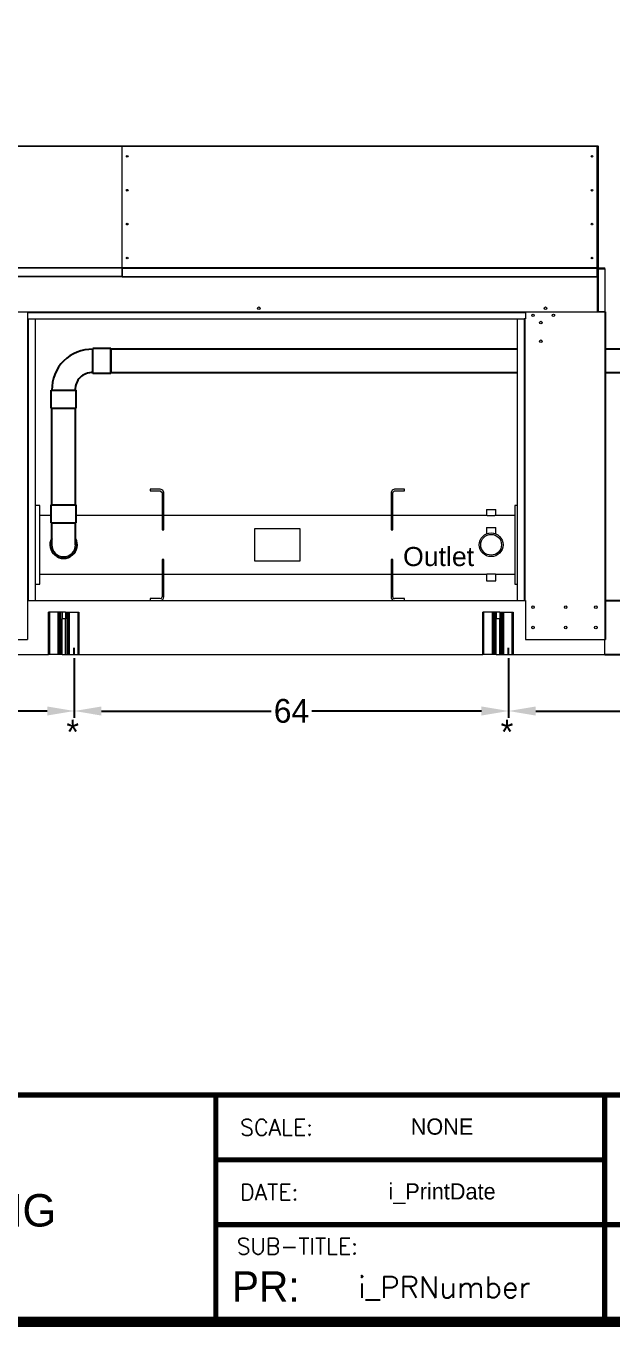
# Model space of a CAD drawing. Header units: inches. Extents: x 1132 to 1762, y 974 to 1371.
# Drawn here: x 1458.9 to 1545.3, y 982.7 to 1174.4 of the extents above; entities that cross this region are included whole.
import ezdxf
from ezdxf.enums import TextEntityAlignment as Align

# ---------------------------------------------------------------- set-up
doc = ezdxf.new("R2010")
doc.units = ezdxf.units.IN
doc.header["$MEASUREMENT"] = 0
doc.layers.get('0').update_dxf_attribs({"color": 1})
doc.styles.add('dimentions', font='ARIAL.TTF')
doc.styles.add('SIMPLEX', font='SIMPLEX')
doc.dimstyles.new('General Dimension', dxfattribs={"dimtxt": 3.5, "dimasz": 4, "dimexe": 1, "dimexo": 0.5, "dimgap": 0.09, "dimtad": 0, "dimtih": 1, "dimtoh": 1, "dimdec": 3, "dimzin": 0, "dimdsep": 46, "dimlunit": 5, "dimtxsty": 'Standard', "dimcen": 0.09, "dimadec": 0, "dimazin": 0, "dimtfac": 1, "dimtdec": 3, "dimtofl": 0, "dimtmove": 0, "dimatfit": 3, "dimfxl": 1, "dimtolj": 1, "dimtzin": 0, "dimarcsym": 0})

# ---------------------------------------------------------------- blocks, each defined once
blk = doc.blocks.new('*D26')
at = {"color": 0, "lineweight": -2}
for p, q in [((1402.02, 1081.26), (1402.02, 1072.45)), ((1466.02, 1081.26), (1466.02, 1072.45)), ((1406.02, 1073.45), (1431.01, 1073.45)), ((1462.02, 1073.45), (1437.03, 1073.45))]:
    blk.add_line(p, q, dxfattribs=at)
at = {"color": 0}
for points in [[(1406.02, 1074.12), (1406.02, 1072.78), (1402.02, 1073.45)], [(1462.02, 1074.12), (1462.02, 1072.78), (1466.02, 1073.45)]]:
    blk.add_solid(points, dxfattribs=at)
at = {"color": 0, "insert": (1434.02, 1073.45), "char_height": 3.5, "attachment_point": 5}
blk.add_mtext('\\A1;64', dxfattribs=at)
blk = doc.blocks.new('*D27')
at = {"color": 0, "lineweight": -2}
for p, q in [((1466.02, 1081.26), (1466.02, 1072.45)), ((1530.02, 1081.26), (1530.02, 1072.45)), ((1470.02, 1073.45), (1495.01, 1073.45)), ((1526.02, 1073.45), (1501.03, 1073.45))]:
    blk.add_line(p, q, dxfattribs=at)
at = {"color": 0}
for points in [[(1470.02, 1074.12), (1470.02, 1072.78), (1466.02, 1073.45)], [(1526.02, 1074.12), (1526.02, 1072.78), (1530.02, 1073.45)]]:
    blk.add_solid(points, dxfattribs=at)
at = {"color": 0, "insert": (1498.02, 1073.45), "char_height": 3.5, "attachment_point": 5}
blk.add_mtext('\\A1;64', dxfattribs=at)
blk = doc.blocks.new('*D28')
at = {"color": 0, "lineweight": -2}
for p, q in [((1530.02, 1081.26), (1530.02, 1072.45)), ((1594.02, 1081.26), (1594.02, 1072.45)), ((1534.02, 1073.45), (1559.01, 1073.45)), ((1590.02, 1073.45), (1565.03, 1073.45))]:
    blk.add_line(p, q, dxfattribs=at)
at = {"color": 0}
for points in [[(1534.02, 1074.12), (1534.02, 1072.78), (1530.02, 1073.45)], [(1590.02, 1074.12), (1590.02, 1072.78), (1594.02, 1073.45)]]:
    blk.add_solid(points, dxfattribs=at)
at = {"color": 0, "insert": (1562.02, 1073.45), "char_height": 3.5, "attachment_point": 5}
blk.add_mtext('\\A1;64', dxfattribs=at)

msp = doc.modelspace()

# ---------------------------------------------------------------- linework, layer by layer
at = {"linetype": 'Continuous', "lineweight": 15}
for p, q in [((1473.067, 1156.6828), (1435.3462, 1156.6828)), ((1473.067, 1156.634), (1435.3462, 1156.634)), ((1473.067, 1156.7306), (1543.067, 1156.7306)), ((1473.067, 1138.7482), (1473.067, 1156.6818)), ((1473.067, 1156.6818), (1543.067, 1156.6818)), ((1543.067, 1156.7306), (1543.067, 1156.6818)), ((1543.2055, 1156.6994), (1543.067, 1156.6994)), ((1543.067, 1138.7482), (1543.067, 1156.6818)), ((1543.2055, 1156.6516), (1543.067, 1156.6516)), ((1543.067, 1156.6506), (1543.2055, 1156.6506)), ((1543.2055, 1156.6516), (1543.2055, 1156.6994)), ((1543.2055, 1156.6506), (1543.2055, 1138.7482)), ((1543.2543, 1156.6506), (1543.2055, 1156.6506)), ((1543.2543, 1138.7482), (1543.2543, 1156.6506)), ((1543.143, 1152.6994), (1543.067, 1152.6994)), ((1543.143, 1152.6369), (1543.067, 1152.6369)), ((1543.143, 1152.6369), (1543.143, 1152.6994)), ((1543.2065, 1153.6369), (1543.144, 1153.6369)), ((1543.144, 1153.6369), (1543.144, 1152.7004)), ((1543.144, 1152.7004), (1543.2065, 1152.7004)), ((1543.2065, 1153.6369), (1543.2065, 1152.7004)), ((1473.0192, 1138.7482), (1435.394, 1138.7482)), ((1435.394, 1138.7472), (1473.0192, 1138.7472)), ((1473.0192, 1138.6984), (1435.394, 1138.6984)), ((1473.0192, 1137.4972), (1435.394, 1137.4972)), ((1473.0192, 1137.4484), (1435.394, 1137.4484)), ((1469.7075, 1138.7482), (1471.1587, 1138.7482)), ((1473.0192, 1138.7482), (1473.0192, 1138.7472)), ((1473.067, 1138.7482), (1473.0192, 1138.7482)), ((1473.0192, 1138.7472), (1473.0192, 1138.6984)), ((1473.0192, 1138.6984), (1473.0192, 1137.4972)), ((1473.0192, 1138.6872), (1473.067, 1138.6872)), ((1473.0192, 1138.6125), (1473.067, 1138.6125)), ((1473.0192, 1138.6115), (1473.067, 1138.6115)), ((1473.0192, 1137.4972), (1473.0192, 1137.4484)), ((1473.067, 1138.7472), (1473.067, 1138.7482)), ((1473.067, 1138.7482), (1543.067, 1138.7482)), ((1473.067, 1138.7472), (1473.067, 1138.6984)), ((1543.067, 1138.7472), (1473.067, 1138.7472)), ((1473.067, 1138.6984), (1543.067, 1138.6984)), ((1473.067, 1138.6984), (1473.067, 1137.4972)), ((1473.067, 1137.4972), (1543.067, 1137.4972)), ((1473.067, 1137.4972), (1473.067, 1137.4484)), ((1473.067, 1137.4484), (1543.067, 1137.4484)), ((1543.2055, 1138.7482), (1543.067, 1138.7482)), ((1543.067, 1138.7482), (1543.067, 1138.7472)), ((1543.067, 1138.6984), (1543.067, 1138.7472)), ((1543.067, 1137.4972), (1543.067, 1138.6984)), ((1543.067, 1138.6872), (1543.1308, 1138.6872)), ((1543.067, 1138.6125), (1543.1308, 1138.6125)), ((1543.067, 1138.6115), (1543.1308, 1138.6115)), ((1543.067, 1137.4484), (1543.067, 1137.4972)), ((1543.1308, 1138.6125), (1543.1308, 1138.6872)), ((1543.1308, 1138.6125), (1543.1308, 1138.6115)), ((1543.1308, 1138.6115), (1543.1318, 1138.6115)), ((1543.1308, 1138.6115), (1543.1308, 1132.2629)), ((1543.2065, 1138.6115), (1543.1318, 1138.6115)), ((1543.1318, 1132.2629), (1543.1318, 1138.6115)), ((1543.2055, 1138.7482), (1543.2543, 1138.7482)), ((1543.2065, 1138.6359), (1543.27, 1138.6359)), ((1543.2065, 1138.6359), (1543.2065, 1138.6115)), ((1543.2065, 1132.2629), (1543.2065, 1138.6115)), ((1543.2553, 1138.7472), (1543.2553, 1138.6994)), ((1543.2553, 1138.7472), (1544.2065, 1138.7472)), ((1543.2553, 1138.6994), (1543.27, 1138.6994)), ((1543.27, 1138.6994), (1543.27, 1138.6369)), ((1544.2065, 1138.6994), (1543.27, 1138.6994)), ((1544.2065, 1138.6369), (1543.27, 1138.6369)), ((1543.27, 1132.2629), (1543.27, 1138.6359)), ((1543.27, 1138.6359), (1544.2065, 1138.6359)), ((1544.2065, 1138.6994), (1544.2065, 1138.7472)), ((1544.2065, 1138.6369), (1544.2065, 1138.6994)), ((1544.2065, 1138.6359), (1544.2065, 1132.2629)), ((1449.3121, 1132.2619), (1459.1009, 1132.2619)), ((1451.7054, 1132.2629), (1543.1308, 1132.2629)), ((1459.1009, 1132.2619), (1459.1009, 1084.0119)), ((1459.1009, 1132.2619), (1459.1019, 1132.2619)), ((1459.1019, 1132.2619), (1532.4986, 1132.2619)), ((1459.1019, 1132.2619), (1459.1019, 1131.2619)), ((1459.1019, 1132.1862), (1532.4986, 1132.1862)), ((1532.4986, 1132.2619), (1532.4986, 1131.2619)), ((1532.4986, 1132.2619), (1544.2055, 1132.2619)), ((1543.1318, 1132.2629), (1543.1308, 1132.2629)), ((1543.1308, 1132.2629), (1543.1308, 1132.2619)), ((1543.2065, 1132.2629), (1543.1318, 1132.2629)), ((1543.27, 1132.2629), (1543.2065, 1132.2629)), ((1544.2065, 1132.2629), (1543.27, 1132.2629)), ((1544.2055, 1132.2619), (1544.2055, 1084.0119)), ((1544.2055, 1132.2619), (1544.3111, 1132.2619)), ((1544.3111, 1132.2619), (1544.3111, 1084.0119)), ((1459.1019, 1131.2619), (1459.2065, 1131.2619)), ((1459.2065, 1131.2619), (1532.3111, 1131.2619)), ((1459.2065, 1131.2619), (1459.2065, 1089.7619)), ((1459.2075, 1131.2619), (1459.2075, 1089.7619)), ((1460.2269, 1131.2619), (1460.2269, 1089.7619)), ((1531.2907, 1131.2619), (1531.2907, 1089.7619)), ((1532.3101, 1131.2619), (1532.3101, 1089.7619)), ((1532.3111, 1131.2619), (1532.3111, 1089.7619)), ((1532.4167, 1131.2619), (1532.3111, 1131.2619)), ((1532.4167, 1131.2619), (1532.4167, 1089.7619)), ((1532.4986, 1131.2619), (1532.4167, 1131.2619)), ((1477.1965, 1106.1369), (1477.1965, 1105.8869)), ((1478.6965, 1106.1369), (1477.1965, 1106.1369)), ((1477.1965, 1105.8869), (1478.6965, 1105.8869)), ((1479.0501, 1105.9904), (1478.6965, 1106.1369)), ((1478.6965, 1105.8869), (1478.9465, 1105.6369)), ((1478.9465, 1105.6369), (1478.9465, 1100.1369)), ((1479.1965, 1105.6369), (1479.0501, 1105.9904)), ((1479.1965, 1100.1369), (1479.1965, 1105.6369)), ((1512.843, 1105.9904), (1512.6965, 1105.6369)), ((1512.6965, 1105.6369), (1512.6965, 1100.1369)), ((1513.1965, 1106.1369), (1512.843, 1105.9904)), ((1512.9465, 1105.6369), (1513.1965, 1105.8869)), ((1512.9465, 1100.1369), (1512.9465, 1105.6369)), ((1514.6965, 1106.1369), (1513.1965, 1106.1369)), ((1513.1965, 1105.8869), (1514.6965, 1105.8869)), ((1514.6965, 1105.8869), (1514.6965, 1106.1369)), ((1460.9465, 1097.9494), (1460.9465, 1103.7581)), ((1526.759, 1103.1369), (1527.4465, 1103.1369)), ((1527.4465, 1103.1369), (1528.134, 1103.1369)), ((1530.9465, 1103.7581), (1530.9465, 1092.1406)), ((1478.9465, 1100.1369), (1479.1965, 1100.1369)), ((1492.5715, 1100.3244), (1492.5715, 1095.5744)), ((1499.3215, 1100.3244), (1492.5715, 1100.3244)), ((1499.3215, 1095.5744), (1499.3215, 1100.3244)), ((1512.6965, 1100.1369), (1512.9465, 1100.1369)), ((1526.759, 1100.5119), (1527.4465, 1100.5119)), ((1527.4465, 1100.5119), (1528.134, 1100.5119)), ((1460.9465, 1092.1406), (1460.9465, 1097.9494)), ((1478.9465, 1095.7619), (1478.9465, 1090.2618)), ((1479.1965, 1095.7619), (1478.9465, 1095.7619)), ((1479.1965, 1090.2618), (1479.1965, 1095.7619)), ((1492.5715, 1095.5744), (1499.3215, 1095.5744)), ((1512.9465, 1095.7619), (1512.6965, 1095.7619)), ((1512.6965, 1095.7619), (1512.6965, 1090.2618)), ((1512.9465, 1090.2618), (1512.9465, 1095.7619)), ((1526.759, 1092.6369), (1527.4465, 1092.6369)), ((1527.4465, 1092.6369), (1528.134, 1092.6369)), ((1459.2065, 1089.7619), (1459.1019, 1089.7619)), ((1459.1019, 1089.7619), (1459.1019, 1084.0119)), ((1459.2065, 1089.7619), (1532.3111, 1089.7619)), ((1477.1965, 1090.0119), (1477.1965, 1089.7619)), ((1478.6965, 1090.0119), (1477.1965, 1090.0119)), ((1514.6965, 1090.0119), (1513.1965, 1090.0119)), ((1514.6965, 1089.7619), (1514.6965, 1090.0119)), ((1532.3111, 1089.7619), (1532.4167, 1089.7619)), ((1532.4167, 1089.7619), (1532.4986, 1089.7619)), ((1532.4986, 1089.7619), (1532.4986, 1084.0119)), ((1462.2065, 1081.7619), (1462.2065, 1088.0119)), ((1462.394, 1088.0119), (1462.2065, 1088.0119)), ((1462.394, 1081.7619), (1462.394, 1088.0119)), ((1463.644, 1088.0119), (1462.394, 1088.0119)), ((1463.644, 1081.7619), (1463.644, 1088.0119)), ((1463.8315, 1088.0119), (1463.644, 1088.0119)), ((1463.8315, 1081.7619), (1463.8315, 1088.0119)), ((1464.019, 1088.0119), (1463.8315, 1088.0119)), ((1464.019, 1081.7619), (1464.019, 1088.0119)), ((1464.2065, 1088.0119), (1464.019, 1088.0119)), ((1464.7065, 1088.0119), (1464.2065, 1088.0119)), ((1464.2065, 1088.0119), (1464.2065, 1087.0119)), ((1464.7065, 1088.0119), (1464.894, 1088.0119)), ((1464.7065, 1088.0119), (1464.7065, 1087.0119)), ((1464.894, 1088.0119), (1464.894, 1081.7619)), ((1464.894, 1088.0119), (1465.0815, 1088.0119)), ((1465.0815, 1088.0119), (1465.0815, 1081.7619)), ((1465.0815, 1088.0119), (1465.269, 1088.0119)), ((1465.269, 1088.0119), (1465.269, 1081.7619)), ((1465.269, 1088.0119), (1466.519, 1088.0119)), ((1466.519, 1088.0119), (1466.519, 1081.7619)), ((1466.519, 1088.0119), (1466.7065, 1088.0119)), ((1466.7065, 1088.0119), (1466.7065, 1081.7619)), ((1526.2065, 1081.7619), (1526.2065, 1088.0119)), ((1526.394, 1088.0119), (1526.2065, 1088.0119)), ((1526.394, 1081.7619), (1526.394, 1088.0119)), ((1527.644, 1088.0119), (1526.394, 1088.0119)), ((1527.644, 1081.7619), (1527.644, 1088.0119)), ((1527.8315, 1088.0119), (1527.644, 1088.0119)), ((1527.8315, 1081.7619), (1527.8315, 1088.0119)), ((1528.019, 1088.0119), (1527.8315, 1088.0119)), ((1528.019, 1081.7619), (1528.019, 1088.0119)), ((1528.2065, 1088.0119), (1528.019, 1088.0119)), ((1528.7065, 1088.0119), (1528.2065, 1088.0119)), ((1528.2065, 1088.0119), (1528.2065, 1087.0119)), ((1528.7065, 1088.0119), (1528.894, 1088.0119)), ((1528.7065, 1088.0119), (1528.7065, 1087.0119)), ((1528.894, 1088.0119), (1528.894, 1081.7619)), ((1528.894, 1088.0119), (1529.0815, 1088.0119)), ((1529.0815, 1088.0119), (1529.0815, 1081.7619)), ((1529.0815, 1088.0119), (1529.269, 1088.0119)), ((1529.269, 1088.0119), (1529.269, 1081.7619)), ((1529.269, 1088.0119), (1530.519, 1088.0119)), ((1530.519, 1088.0119), (1530.519, 1081.7619)), ((1530.519, 1088.0119), (1530.7065, 1088.0119)), ((1530.7065, 1088.0119), (1530.7065, 1081.7619)), ((1464.7065, 1087.0119), (1464.2065, 1087.0119)), ((1464.2065, 1081.7619), (1464.2065, 1087.0119)), ((1464.7065, 1081.7619), (1464.7065, 1087.0119)), ((1528.2065, 1081.7619), (1528.2065, 1087.0119)), ((1528.7065, 1087.0119), (1528.2065, 1087.0119)), ((1528.7065, 1081.7619), (1528.7065, 1087.0119)), ((1449.3121, 1084.0119), (1459.1009, 1084.0119)), ((1459.1009, 1084.0119), (1459.1019, 1084.0119)), ((1532.4986, 1084.0119), (1544.2055, 1084.0119)), ((1544.2055, 1084.0119), (1544.3111, 1084.0119)), ((1544.2065, 1081.7619), (1544.2065, 1084.0119)), ((1402.7065, 1081.7619), (1462.2065, 1081.7619)), ((1462.394, 1081.7619), (1462.2065, 1081.7619)), ((1463.644, 1081.7619), (1462.394, 1081.7619)), ((1463.8315, 1081.7619), (1463.644, 1081.7619)), ((1464.019, 1081.7619), (1463.8315, 1081.7619)), ((1464.2065, 1081.7619), (1464.019, 1081.7619)), ((1464.2065, 1081.7619), (1464.7065, 1081.7619)), ((1464.7065, 1081.7619), (1464.894, 1081.7619)), ((1464.894, 1081.7619), (1465.0815, 1081.7619)), ((1465.0815, 1081.7619), (1465.269, 1081.7619)), ((1465.269, 1081.7619), (1466.519, 1081.7619)), ((1466.519, 1081.7619), (1466.7065, 1081.7619)), ((1466.7065, 1081.7619), (1526.2065, 1081.7619)), ((1526.394, 1081.7619), (1526.2065, 1081.7619)), ((1527.644, 1081.7619), (1526.394, 1081.7619)), ((1527.8315, 1081.7619), (1527.644, 1081.7619)), ((1528.019, 1081.7619), (1527.8315, 1081.7619)), ((1528.2065, 1081.7619), (1528.019, 1081.7619)), ((1528.2065, 1081.7619), (1528.7065, 1081.7619)), ((1528.7065, 1081.7619), (1528.894, 1081.7619)), ((1528.894, 1081.7619), (1529.0815, 1081.7619)), ((1529.0815, 1081.7619), (1529.269, 1081.7619)), ((1529.269, 1081.7619), (1530.519, 1081.7619)), ((1530.519, 1081.7619), (1530.7065, 1081.7619)), ((1530.7065, 1081.7619), (1544.2065, 1081.7619))]:
    msp.add_line(p, q, dxfattribs=at)
for p, q in [((1468.7513, 1123.2001), (1468.7513, 1126.902)), ((1471.3955, 1126.902), (1468.7513, 1126.902)), ((1468.7513, 1123.2001), (1468.7513, 1126.902)), ((1471.3955, 1126.902), (1468.7513, 1126.902)), ((1471.3955, 1126.902), (1471.3955, 1123.2001)), ((1471.3955, 1126.902), (1471.3955, 1123.2001)), ((1471.3955, 1123.3011), (1471.3955, 1126.8011)), ((1531.2907, 1126.8011), (1471.3955, 1126.8011)), ((1471.3955, 1123.4011), (1471.3955, 1126.7011)), ((1471.3955, 1123.4011), (1471.3955, 1126.7011)), ((1547.2065, 1126.8011), (1544.3111, 1126.8011)), ((1471.3955, 1123.2001), (1468.7513, 1123.2001)), ((1471.3955, 1123.2001), (1468.7513, 1123.2001)), ((1531.2907, 1123.3011), (1471.3955, 1123.3011)), ((1547.2065, 1123.3011), (1544.3111, 1123.3011)), ((1462.5955, 1118.1021), (1462.5955, 1120.7463)), ((1462.5955, 1120.7463), (1466.2975, 1120.7463)), ((1466.2975, 1118.1021), (1466.2975, 1120.7463)), ((1462.5955, 1118.1021), (1466.2975, 1118.1021)), ((1462.6965, 1103.8423), (1462.6965, 1118.1021)), ((1466.1965, 1103.8423), (1466.1965, 1118.1021)), ((1462.5955, 1101.198), (1462.5955, 1103.8423)), ((1462.5955, 1103.8423), (1466.2975, 1103.8423)), ((1466.2975, 1101.198), (1466.2975, 1103.8423)), ((1462.5955, 1101.198), (1466.2975, 1101.198)), ((1462.6965, 1097.9494), (1462.6965, 1101.198)), ((1466.1965, 1097.9494), (1466.1965, 1101.198)), ((1544.3111, 1089.7619), (1547.2065, 1089.7619)), ((1466.0185, 1081.7619), (1466.0185, 1082.7619)), ((1530.0185, 1081.7619), (1530.0185, 1082.7619)), ((1544.2065, 1081.7619), (1547.2065, 1081.7619))]:
    msp.add_line(p, q)
at = {"color": 1, "lineweight": 15}
for p, q in [((1486.8761, 1016.8473), (1677.8646, 1016.8473)), ((1486.8761, 983.4243), (1486.8761, 1016.8473)), ((1544.1726, 1016.8473), (1544.1726, 983.4243)), ((1544.1726, 1007.2978), (1486.8761, 1007.2978)), ((1677.8646, 997.7484), (1486.8761, 997.7484))]:
    msp.add_line(p, q, dxfattribs=at)
at = {"color": 1, "const_width": 1.5279}
msp.add_lwpolyline([(1143.0967, 983.4243), (1754.26, 983.4243), (1754.26, 1365.4013), (1143.0967, 1365.4013), (1143.0967, 983.4243)], dxfattribs=at)
at = {"color": 1, "lineweight": 15, "const_width": 0.764}
for points in [[(1754.26, 1016.8473), (1295.8876, 1016.8473), (1295.8876, 983.4243)], [(1486.8761, 1016.8473), (1486.8761, 983.4243)], [(1544.1726, 1016.8473), (1544.1726, 983.4243)], [(1544.1726, 1007.2978), (1486.8761, 1007.2978)], [(1677.8646, 997.7484), (1486.8761, 997.7484)]]:
    msp.add_lwpolyline(points, dxfattribs=at)
at = {"linetype": 'Continuous', "lineweight": 15}
for centre, radius in [((1473.817, 1155.215), 0.125), ((1542.317, 1155.215), 0.125), ((1473.817, 1150.215), 0.125), ((1542.317, 1150.215), 0.125), ((1473.817, 1145.215), 0.125), ((1542.317, 1145.215), 0.125), ((1473.817, 1140.215), 0.125), ((1542.317, 1140.215), 0.125), ((1493.2066, 1132.8122), 0.1875), ((1533.6239, 1131.7619), 0.1875), ((1535.4565, 1132.8121), 0.1875), ((1536.6239, 1131.7619), 0.1875), ((1534.768, 1130.6994), 0.1875), ((1534.768, 1127.9494), 0.1875), ((1527.4465, 1097.9494), 1.75), ((1527.4465, 1097.9494), 1.534), ((1533.6239, 1088.7619), 0.1875), ((1538.4364, 1088.7619), 0.1875), ((1542.8739, 1088.7619), 0.1875), ((1533.6239, 1085.7619), 0.1875), ((1538.4364, 1085.7619), 0.1875), ((1542.8739, 1085.7619), 0.1875)]:
    msp.add_circle(centre, radius, dxfattribs=at)
for centre, radius, start, end in [((1543.2055, 1156.6506), 0.0488, 0, 89.999985), ((1543.2055, 1156.6506), 0.001, 0, 90), ((1543.143, 1152.7004), 0.001, 270, 0), ((1543.143, 1152.7004), 0.0635, 270, 0), ((1543.2553, 1138.7482), 0.0488, 180, 270), ((1543.27, 1138.6359), 0.0635, 90, 180), ((1543.2553, 1138.7482), 0.001, 180, 270), ((1543.27, 1138.6359), 0.001, 90, 180), ((1543.27, 1132.2629), 0.001, 180, 270), ((1464.4465, 1097.9494), 1.75, 180, 0), ((1478.6965, 1090.2619), 0.25, 270, 359.994536), ((1478.6965, 1090.2619), 0.5, 270, 359.99776), ((1513.1965, 1090.2619), 0.5, 180.002849, 270), ((1513.1965, 1090.2618), 0.25, 180, 270.006128)]:
    msp.add_arc(centre, radius, start, end, dxfattribs=at)
for centre, radius, start, end in [((1468.6202, 1120.8774), 5.8939, 88.72526, 181.27474), ((1468.6202, 1120.8774), 5.8939, 88.72526, 181.27474), ((1468.6245, 1120.873), 2.4625, 87.04941, 182.95059), ((1468.6245, 1120.873), 2.4625, 87.04941, 182.95059), ((1464.4465, 1097.9494), 1.9805, 152.083146, 27.916854)]:
    msp.add_arc(centre, radius, start, end)
for points in [[(1460.9465, 1103.7581), (1460.2269, 1103.7581)], [(1526.759, 1103.1369), (1526.759, 1102.2618)], [(1528.134, 1102.2615), (1528.134, 1103.1369)], [(1531.2907, 1103.7581), (1530.9465, 1103.7581)], [(1462.5955, 1102.2619), (1460.9465, 1102.2619)], [(1478.9465, 1102.2619), (1466.2975, 1102.2619)], [(1512.6965, 1102.2619), (1479.1965, 1102.2619)], [(1526.7595, 1102.2619), (1512.9465, 1102.2619)], [(1530.9465, 1102.2619), (1528.1317, 1102.2619)], [(1526.759, 1100.5119), (1526.759, 1099.5597)], [(1528.134, 1099.5596), (1528.134, 1100.5119)], [(1460.9465, 1093.6369), (1478.9465, 1093.6369)], [(1479.1965, 1093.6369), (1512.6965, 1093.6369)], [(1512.9465, 1093.6369), (1526.7613, 1093.6369)], [(1526.759, 1093.6372), (1526.759, 1092.6369)], [(1528.1335, 1093.6369), (1530.9465, 1093.6369)], [(1528.134, 1092.6369), (1528.134, 1093.6369)], [(1460.2269, 1092.1406), (1460.9465, 1092.1406)], [(1530.9465, 1092.1406), (1531.2907, 1092.1406)]]:
    msp.add_open_spline(points, degree=1, dxfattribs=at)
for points, knots in [([(1528.1317, 1102.2615), (1528.1318, 1102.2615), (1528.1321, 1102.2615), (1528.1106, 1102.2581), (1528.071, 1102.2522), (1528.0129, 1102.244), (1527.9395, 1102.2349), (1527.8512, 1102.2255), (1527.7518, 1102.2172), (1527.6426, 1102.2107), (1527.5291, 1102.207), (1527.4126, 1102.2063), (1527.2987, 1102.2088), (1527.1882, 1102.2141), (1527.0859, 1102.2216), (1526.9926, 1102.2305), (1526.9122, 1102.2399), (1526.8461, 1102.2487), (1526.797, 1102.2559), (1526.7681, 1102.2604), (1526.7562, 1102.2623), (1526.7593, 1102.2618), (1526.7595, 1102.2618)], [0, 0, 0, 0, 0.034918874, 0.087149982, 0.140884852, 0.193350142, 0.247304252, 0.300339369, 0.354910373, 0.407976139, 0.462613792, 0.515104641, 0.569136596, 0.621345412, 0.675046843, 0.727705102, 0.781862811, 0.835000687, 0.889690882, 0.942597524, 0.997071697, 1, 1, 1, 1]), ([(1526.7613, 1093.6372), (1526.7612, 1093.6372), (1526.7609, 1093.6372), (1526.7824, 1093.6406), (1526.822, 1093.6465), (1526.8801, 1093.6547), (1526.9535, 1093.6638), (1527.0419, 1093.6732), (1527.1412, 1093.6815), (1527.2504, 1093.688), (1527.3639, 1093.6917), (1527.4805, 1093.6924), (1527.5943, 1093.6899), (1527.7048, 1093.6846), (1527.8071, 1093.6771), (1527.9004, 1093.6682), (1527.9808, 1093.6588), (1528.0469, 1093.65), (1528.0961, 1093.6428), (1528.1249, 1093.6383), (1528.1369, 1093.6364), (1528.1337, 1093.6369), (1528.1335, 1093.6369)], [0, 0, 0, 0, 0.0349188, 0.08714987, 0.14088472, 0.19334999, 0.24730407, 0.30034078, 0.35490989, 0.40797563, 0.46261536, 0.51510401, 0.56913594, 0.62134679, 0.67504819, 0.72770639, 0.78186258, 0.83500041, 0.88969059, 0.94259719, 0.99707154, 1, 1, 1, 1])]:
    msp.add_open_spline(points, degree=3, knots=knots, dxfattribs=at)

# ---------------------------------------------------------------- texts
at = {"lineweight": 15, "style": 'dimentions'}
msp.add_text('Outlet', height=2.8125, dxfattribs=at).set_placement((1524.9464, 1094.814), align=Align.RIGHT)
for p in [(1464.8532, 1068.5738), (1528.8532, 1068.5738)]:
    msp.add_text('*', height=3.5821).set_placement(p)
at = {"color": 1, "lineweight": 15, "style": 'SIMPLEX'}
for s, p in [('SCALE:', (1490.4571, 1010.8789)), ('DATE:', (1490.4571, 1001.3294)), ('SUB-TITLE:', (1489.9398, 993.3554))]:
    msp.add_text(s, height=2.38736, dxfattribs=at).set_placement(p)
at = {"color": 1, "lineweight": 15}
for s, height, p in [('NONE', 2.38736, (1520.2105, 1011.005)), ('i_PrintDate', 2.387357, (1520.2105, 1001.4556)), ('UNIT DRAWING', 4.774713, (1439.5802, 997.4682))]:
    msp.add_text(s, height=height, dxfattribs=at).set_placement(p, align=Align.CENTER)
msp.add_text('PR:', height=4.47629, dxfattribs=at).set_placement((1499.2211, 986.39), align=Align.RIGHT)
at = {"color": 1, "lineweight": 15, "style": 'SIMPLEX'}
msp.add_text('i_PRNumber', height=3.17041, dxfattribs=at).set_placement((1520.5453, 986.9417), align=Align.CENTER)

# ---------------------------------------------------------------- dimensions: what is measured, and where the dimension line sits
for base, p1, p2, picture, middle in [((1466.0185, 1073.4515), (1402.0185, 1081.7619), (1466.0185, 1081.7619), '*D26', (1434.0185, 1073.4515)), ((1530.0185, 1073.4515), (1466.0185, 1081.7619), (1530.0185, 1081.7619), '*D27', (1498.0185, 1073.4515)), ((1594.0185, 1073.4515), (1530.0185, 1081.7619), (1594.0185, 1081.7619), '*D28', (1562.0185, 1073.4515))]:
    dim = msp.add_linear_dim(base=base, p1=p1, p2=p2, dimstyle='General Dimension')
    dim.commit()
    dim.dimension.update_dxf_attribs({"geometry": picture, "text_midpoint": middle})

doc.saveas('drawing.dxf')
